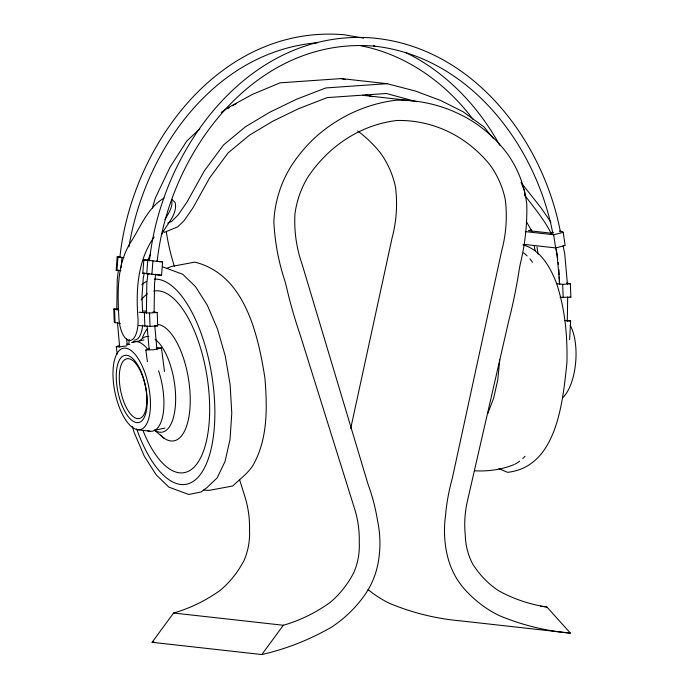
<?xml version="1.0" encoding="UTF-8"?>
<svg xmlns="http://www.w3.org/2000/svg" width="689" height="689" viewBox="0 0 689 689"><rect width="100%" height="100%" fill="white"/><g stroke="black" fill="none" stroke-linecap="round" stroke-linejoin="round"><path stroke-width="1.03" d="M116.785 309.972L117.251 279.45L118.379 270.062M146.387 313.28L146.852 282.748L147.971 273.369M154.112 311.945L154.543 283.515L155.671 274.127M567.305 321.444L567.676 296.985M569.622 339.608L570.638 320.971L566.048 320.506M120.894 270.76L116.174 270.226L117.182 256.876L120.084 257.195M116.949 270.321L117.957 256.963L117.182 256.876M121.126 267.676L121.901 257.41L117.957 256.963M142.812 273.206L148.953 273.869L142.812 273.206L143.829 259.856L149.969 260.511L143.829 259.856M151.907 274.213L152.915 260.864L147.773 260.296L146.766 273.645L161.57 275.273L162.578 261.923L156.274 261.217M499.74 359.761L497.777 379.751L493.677 398.121L487.743 413.633M119.869 257.557C131.599 145.31 220.721 24.003 344.414 34.794L363.611 38.153M149.47 260.864C161.192 148.617 250.314 27.302 374.006 38.102L375.41 38.257C473.627 48.626 542.932 139.945 560.407 231.909M157.161 261.622C168.771 152.975 255.163 35.725 374.876 46.197L373.472 46.042C468.864 56.119 536.137 144.897 552.983 234.251M144.268 273.051L143.26 278.055L142.003 296.718L142.58 312.418M350.718 428.455L392.041 238.144A120.515 108.862 -83.6 0 0 395.503 187.115A87.968 79.468 -83.6 0 0 379.932 152.269A137.128 123.874 -83.6 0 0 357.677 130.944M128.938 246.843C144.724 150.9 213.9 51.451 317.689 42.701M152.433 207.975L155.361 197.967L170.054 167.186L186.822 140.978L199.784 128.869M147.679 260.468L150.4 254.172M154.147 236.999C137.335 260.804 135.75 290.904 138.05 319.033A22.556 9.543 86 0 1 129.265 340.444A22.556 9.543 86 0 1 118.827 316.888C117.5 291.542 116.777 263.904 131.065 241.701C140.823 226.474 147.799 207.553 164.085 198.036M164.964 219.464C168.349 213.573 173.24 207.027 171.621 199.905M161.579 234.579C166.402 224.485 177.719 214.744 175.178 202.549L172.19 199.595M261.82 654.55L283.334 625.267A172.267 155.619 -83.6 0 0 330.16 602.436A96.279 86.978 -83.6 0 0 349.917 579.483L353.457 573.429A61.097 55.189 -83.6 0 0 359.253 542.501A94.884 85.72 -83.6 0 0 355.007 510.101L300.37 335.44A483.549 436.817 -83.6 0 1 286.073 285.384L284.669 280.225A205.606 185.737 -83.6 0 1 273.852 221.703A105.253 95.082 -83.6 0 1 292.489 164.128A146.679 132.503 -83.6 0 1 339.195 119.808L339.763 119.421A168.082 151.838 -83.6 0 1 396.184 100.224A168.082 151.838 -83.6 0 1 453.724 111.506L454.318 111.807A146.679 132.503 -83.6 0 1 504.021 149.444A105.253 95.082 -83.6 0 1 526.784 204.142A205.606 185.737 -83.6 0 1 520.298 263.87L519.282 269.192A483.549 436.817 -83.6 0 1 508.715 320.971L467.133 502.315A94.884 85.72 -83.6 0 0 465.282 535.138A61.097 55.189 -83.6 0 0 473.309 565.109L477.279 570.647A96.279 86.978 -83.6 0 0 498.612 590.74A172.267 155.619 -83.6 0 0 546.868 606.975L570.414 633.122A289.914 261.898 -83.6 0 1 499.215 615.578A127.482 115.166 -83.6 0 1 464.636 589.267A76.608 69.21 -83.6 0 1 448.16 558.753A98.915 89.355 -83.6 0 1 445.49 515.966A184.411 166.592 -83.6 0 1 452.242 478.554L501.781 250.4A120.515 108.862 -83.6 0 0 505.244 199.371A87.968 79.468 -83.6 0 0 489.672 164.516A137.128 123.874 -83.6 0 0 396.924 120.489A137.128 123.874 -83.6 0 0 307.871 177.142A87.968 79.468 -83.6 0 0 294.935 213.969A120.515 108.862 -83.6 0 0 302.109 264.257L368.09 484.401A184.411 166.592 -83.6 0 1 377.538 520.677A98.915 89.355 -83.6 0 1 378.011 563.619A76.608 69.21 -83.6 0 1 363.852 596.269A127.482 115.166 -83.6 0 1 331.375 627.231A289.914 261.898 -83.6 0 1 261.82 654.55L152.08 642.303L173.602 613.021A172.267 155.619 -83.6 0 0 220.42 590.189A96.279 86.978 -83.6 0 0 240.177 567.236L243.717 561.182A61.097 55.189 -83.6 0 0 249.513 530.254A94.884 85.72 -83.6 0 0 245.267 497.854L239.488 479.355M221.186 112.436L228.033 107.717L252.467 94.367L280.087 82.835L341.296 78.58L387.054 83.688L415.364 91.026L440.633 100.473L462.974 111.678L484.04 126.965L493.333 138.627M117.242 354.146L116.277 346.696L119.636 345.378M147.386 361.708L145.879 349.995L149.229 348.677M513.994 464.601C501.713 469.674 487.846 471.569 474.583 470.785M167.703 223.124L171.552 221.488L178.141 214.985L187.322 201.532L204.254 171.001L223.417 145.06L245.43 126.785L269.537 112.35L296.468 99.276L325.837 87.942L387.054 83.688M166.85 268.288L171.535 266.462L194.875 262.121C244.948 274.696 257.979 334.234 264.946 378.183C267.306 407.604 267.969 439.384 252.734 465.764C247.506 473.756 239.531 479.372 232.77 485.978L209.43 490.327L203.41 490.112M531.46 229.885L528.429 230.651L550.347 233.097L553.388 232.339M525.285 231.599L553.655 234.768L563.189 232.382L565.169 245.525L555.635 247.911L524.105 244.397M143.932 339.927L131.823 342.562A45.663 18.792 78.3 0 1 147.265 348.677M126.707 345.861L118.818 346.98L116.277 346.696M164.482 371.474L161.459 348.048L153.509 349.771L145.879 349.995M154.853 430.263L164.938 428.076M120.386 323.494L114.296 322.418L113.806 309.034L117.647 308.767M139.057 312.246L149.539 313.021L157.221 312.487L157.712 325.871L150.03 326.405L138.489 325.509M556.385 283.635L562.689 284.333L570.371 283.799L570.862 297.183L560.028 297.364M570.638 320.971L564.403 320.557M121.901 257.41L123.951 257.634M152.915 260.864L162.578 261.923M116.174 270.226L119.076 270.544M362.543 95.271L412.625 100.861M559.434 231.177L562.388 231.513L563.189 232.382M566.41 282.964L570.371 283.799M155.266 274.567L161.57 275.273M142.502 310.842L146.705 311.316M153.018 312.014L157.221 312.487M113.806 309.034L118.827 309.99M154.56 325.518L157.712 325.871M126.75 344.173L129.816 344.517M156.343 347.48L161.459 348.048M540.469 606.26L546.868 606.975M570.414 633.122L460.674 620.875A289.914 261.898 -83.6 0 1 389.474 603.323A127.482 115.166 -83.6 0 1 367.995 589.56M173.602 613.021L283.334 625.267M137.809 429.738A41.555 17.096 78.3 0 0 143.992 370.26A41.555 17.096 78.3 0 0 113.315 366.832A41.555 17.096 78.3 0 0 137.809 429.738L150.038 431.228M360.769 45.775C405.873 54.371 445.792 82.956 473.05 119.335M341.296 78.58L345.447 79.623M365.549 94.651L372.689 96.736M162.897 266.944L182.723 274.274L195.469 286.59L207.329 305.244L217.5 328.963L225.286 356.127L230.152 384.884L231.78 413.288L230.04 439.393L225.062 461.415L217.19 477.865L206.95 487.614L200.999 492.015L188.734 494.478L168.908 487.14L156.162 474.824L144.302 456.17L134.131 432.459L132.4 426.422M416.63 101.705L386.374 93.506L327.232 97.605L298.819 108.578L272.758 121.23L249.427 135.199L228.111 152.88L209.559 177.995L193.161 207.544L184.213 220.558L177.736 226.845L164.352 232.357L162.957 230.798M522.899 244.81C540.4 249.685 549.874 266.6 556.23 282.369C564.989 308.259 567.555 335.655 566.918 362.862C562.758 401.592 557.177 466.772 507.578 472.335L498.896 468.641M406.019 52.726C446.239 72.328 478.373 106.313 499.749 145.284M570.096 296.701L570.862 297.183M154.198 430.005L164.12 438.264M522.495 184.376L541.33 208.216L550.916 222.263M524.493 194.832C533.742 207.492 544.379 219.481 551.269 233.674M526.284 221.402L532.046 231.53M521.039 182.309L524.553 190.931L525.001 195.934M563.085 245.577L564.739 253.991L567.435 284.299M555.678 247.937L557.125 255.309L559.726 284.583M534.113 245.43L535.146 250.684M553.655 234.768L555.635 247.911M556.256 249.125L557.702 259.348M558.142 262.414L558.426 264.455M537.024 246.981L538.04 254.138M154.767 325.527L156.894 349.435M147.067 325.931L149.134 349.159M126.655 338.85L127.207 345.094M117.475 322.633L119.636 346.911M562.689 284.333L563.18 297.717M558.943 269.614L559.132 274.851M559.21 276.944L559.442 283.222M149.539 313.021L150.03 326.405M144.38 312.84L144.871 326.224M114.572 309.516L115.063 322.9M227.818 108.517A146.679 132.503 -83.6 0 1 229.454 107.553M174.334 266.135A205.606 185.737 -83.6 0 1 166.368 232.072M153.948 641.864A289.914 261.898 -83.6 0 1 152.08 642.303M232.374 105.805A168.082 151.838 -83.6 0 1 236.344 103.643M157.617 324.381A59.004 24.537 80.8 0 1 190.207 397.226A59.004 24.537 80.8 0 1 160.356 435.095M142.571 337.283A59.004 24.537 80.8 0 1 147.36 328.946M155.085 339.246A48.437 20.145 80.8 0 1 175.643 398.742A48.437 20.145 80.8 0 1 155.12 430.599M139.936 340.866A48.437 20.145 80.8 0 1 148.858 336.516M153.768 291.111A92.042 38.274 80.8 0 1 203.72 359.839A92.042 38.274 80.8 0 1 195.598 465.514A92.042 38.274 80.8 0 1 143.045 430.737M128.834 344.56A92.042 38.274 80.8 0 1 129.213 339.436M141.254 299.939A92.042 38.274 80.8 0 1 147.351 293.884M154.362 279.166A103.824 43.174 80.8 0 1 209.732 364.085A103.824 43.174 80.8 0 1 196.089 479.191A103.824 43.174 80.8 0 1 136.629 428.851M141.796 284.833A103.824 43.174 80.8 0 1 146.421 281.474M158.591 370.768A45.663 18.792 78.3 0 1 162.897 415.226A45.663 18.792 78.3 0 1 147.437 430.573M142.632 325.199A22.556 9.543 86 0 1 134.019 340.108M523.597 252.872A109.551 46.843 -88.5 0 1 527.128 255.938M529.875 258.9A109.551 46.843 -88.5 0 1 532.511 262.285M525.061 456.23A109.551 46.843 -88.5 0 1 522.762 458.538M519.627 461.208A109.551 46.843 -88.5 0 1 514.838 464.222M570.122 325.199A41.564 17.811 -86 0 1 575.53 363.792A41.564 17.811 -86 0 1 562.629 397.725M116.527 370.691A34.304 14.116 78.3 0 0 136.741 422.615A34.304 14.116 78.3 0 0 141.848 373.516A34.304 14.116 78.3 0 0 116.527 370.691M119.533 372.413A30.531 12.557 78.3 0 0 137.524 418.628A30.531 12.557 78.3 0 0 142.072 374.928A30.531 12.557 78.3 0 0 119.533 372.413"/></g></svg>
